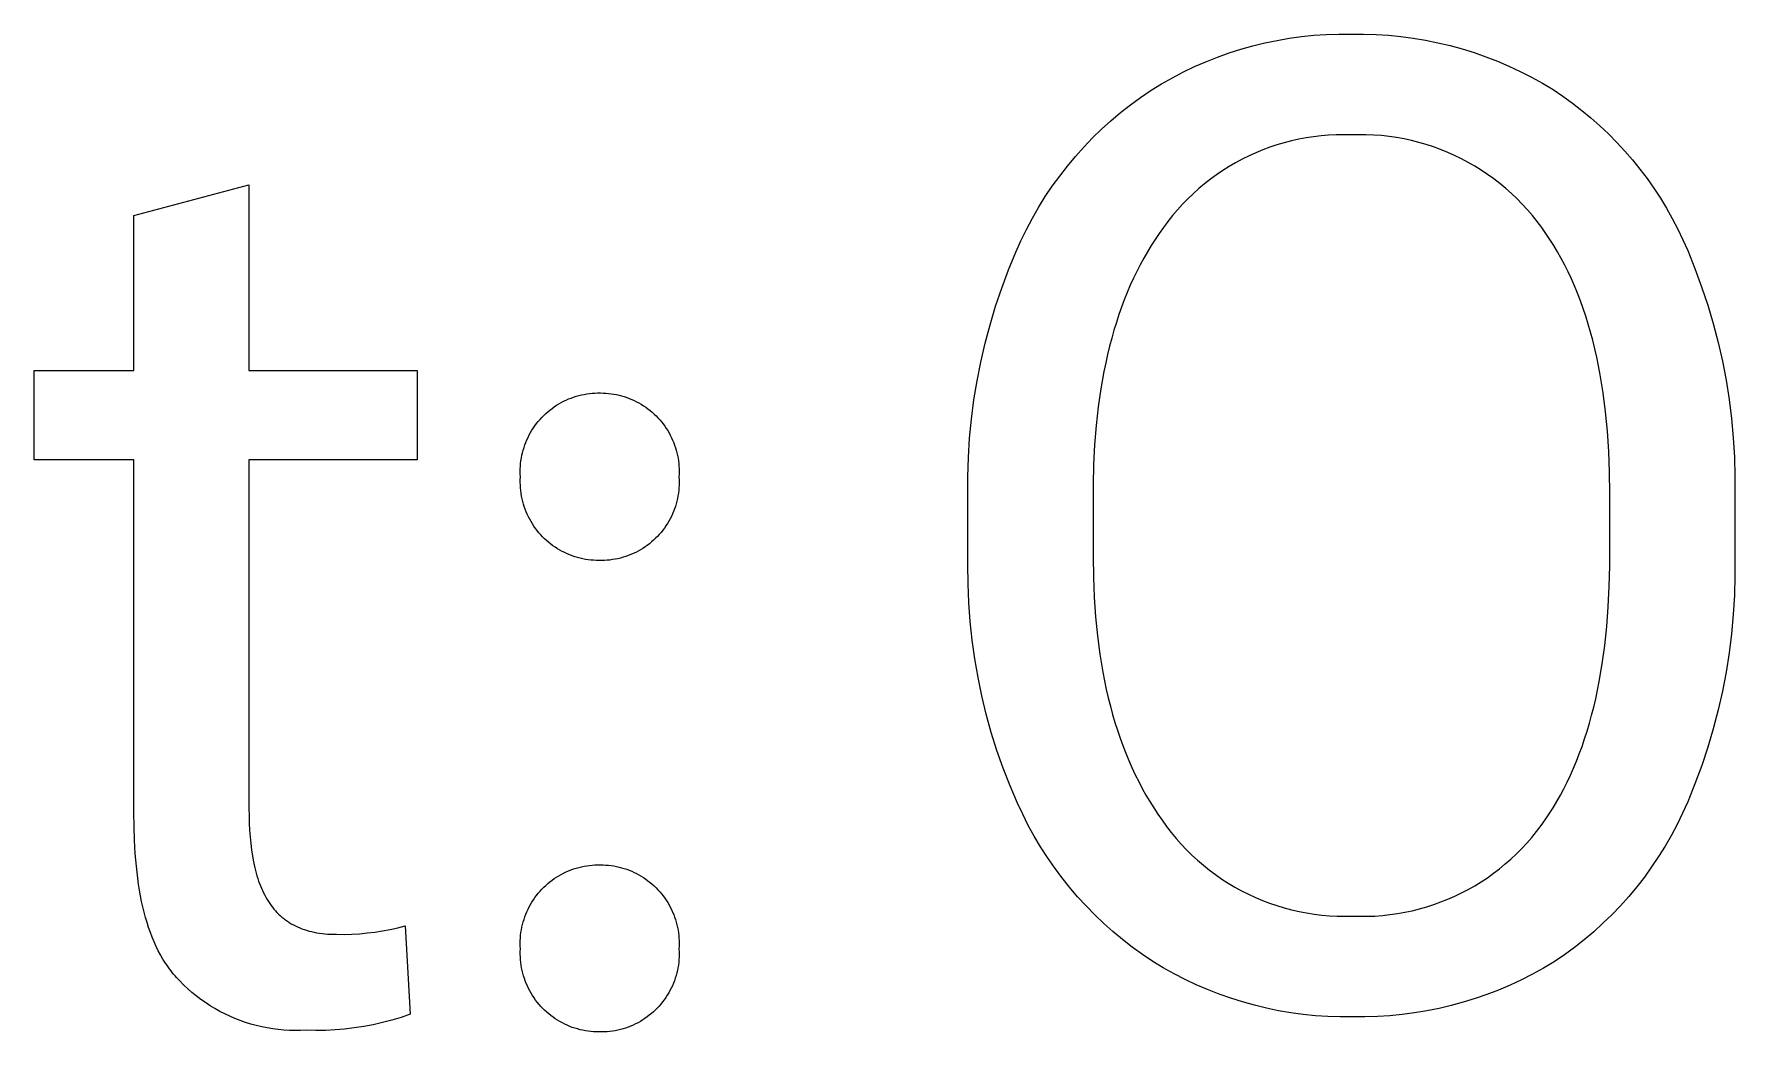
# Model space of a CAD drawing. Header units: millimetres. Extents: x -1519 to 3497, y -297 to 3208.
# Drawn here: x 1796 to 1859.9, y -76.6 to -39 of the extents above; entities that cross this region are included whole.
import ezdxf

# ---------------------------------------------------------------- set-up
doc = ezdxf.new("R2010")
doc.units = ezdxf.units.MM
doc.header["$MEASUREMENT"] = 0
doc.layers.add('Domyślny', color=7, linetype='Continuous', true_color=0x000000)

msp = doc.modelspace()

# ---------------------------------------------------------------- linework, layer by layer
at = {"layer": 'Domyślny'}
for p, q in [((1840.913, -39.757), (1841.358, -39.616)), ((1841.358, -39.616), (1841.807, -39.49)), ((1841.807, -39.49), (1842.26, -39.38)), ((1842.26, -39.38), (1842.716, -39.285)), ((1842.716, -39.285), (1843.176, -39.206)), ((1843.176, -39.206), (1843.638, -39.142)), ((1843.638, -39.142), (1844.101, -39.094)), ((1844.101, -39.094), (1844.567, -39.063)), ((1844.567, -39.063), (1845.033, -39.047)), ((1845.033, -39.047), (1845.499, -39.047)), ((1845.499, -39.047), (1845.969, -39.046)), ((1845.969, -39.046), (1846.439, -39.06)), ((1846.439, -39.06), (1846.908, -39.09)), ((1846.908, -39.09), (1847.376, -39.137)), ((1847.376, -39.137), (1847.841, -39.199)), ((1847.841, -39.199), (1848.305, -39.277)), ((1848.305, -39.277), (1848.766, -39.37)), ((1848.766, -39.37), (1849.223, -39.479)), ((1849.223, -39.479), (1849.676, -39.604)), ((1849.676, -39.604), (1850.125, -39.744)), ((1839.192, -40.472), (1839.613, -40.271)), ((1839.613, -40.271), (1840.04, -40.085)), ((1840.04, -40.085), (1840.474, -39.914)), ((1840.474, -39.914), (1840.913, -39.757)), ((1850.125, -39.744), (1850.569, -39.898)), ((1850.569, -39.898), (1851.007, -40.068)), ((1851.007, -40.068), (1851.439, -40.253)), ((1851.439, -40.253), (1851.865, -40.452)), ((1837.974, -41.158), (1838.372, -40.916)), ((1838.372, -40.916), (1838.778, -40.687)), ((1838.778, -40.687), (1839.192, -40.472)), ((1851.865, -40.452), (1852.284, -40.665)), ((1852.284, -40.665), (1852.695, -40.893)), ((1852.695, -40.893), (1853.098, -41.134)), ((1837.201, -41.705), (1837.583, -41.425)), ((1837.583, -41.425), (1837.974, -41.158)), ((1853.098, -41.134), (1853.467, -41.383)), ((1853.467, -41.383), (1853.828, -41.643)), ((1836.468, -42.304), (1836.83, -41.998)), ((1836.83, -41.998), (1837.201, -41.705)), ((1853.828, -41.643), (1854.179, -41.916)), ((1854.179, -41.916), (1854.522, -42.199)), ((1854.522, -42.199), (1854.855, -42.494)), ((1835.778, -42.952), (1836.118, -42.622)), ((1836.118, -42.622), (1836.468, -42.304)), ((1844.651, -42.85), (1844.37, -42.873)), ((1844.934, -42.836), (1844.651, -42.85)), ((1845.216, -42.831), (1844.934, -42.836)), ((1845.499, -42.836), (1845.216, -42.831)), ((1845.785, -42.829), (1845.499, -42.836)), ((1846.072, -42.831), (1845.785, -42.829)), ((1846.358, -42.844), (1846.072, -42.831)), ((1846.643, -42.866), (1846.358, -42.844)), ((1846.928, -42.897), (1846.643, -42.866)), ((1854.855, -42.494), (1855.178, -42.8)), ((1855.178, -42.8), (1855.49, -43.117)), ((1835.135, -43.646), (1835.45, -43.294)), ((1835.45, -43.294), (1835.778, -42.952)), ((1842.179, -43.403), (1841.917, -43.51)), ((1842.443, -43.304), (1842.179, -43.403)), ((1842.712, -43.215), (1842.443, -43.304)), ((1842.982, -43.134), (1842.712, -43.215)), ((1843.256, -43.063), (1842.982, -43.134)), ((1843.532, -43.002), (1843.256, -43.063)), ((1843.81, -42.949), (1843.532, -43.002)), ((1844.089, -42.907), (1843.81, -42.949)), ((1844.37, -42.873), (1844.089, -42.907)), ((1847.211, -42.939), (1846.928, -42.897)), ((1847.493, -42.99), (1847.211, -42.939)), ((1847.773, -43.05), (1847.493, -42.99)), ((1848.051, -43.12), (1847.773, -43.05)), ((1848.326, -43.2), (1848.051, -43.12)), ((1848.598, -43.289), (1848.326, -43.2)), ((1848.867, -43.387), (1848.598, -43.289)), ((1849.133, -43.494), (1848.867, -43.387)), ((1849.394, -43.611), (1849.133, -43.494)), ((1855.49, -43.117), (1855.792, -43.443)), ((1855.792, -43.443), (1856.083, -43.78)), ((1834.54, -44.383), (1834.831, -44.01)), ((1834.831, -44.01), (1835.135, -43.646)), ((1840.913, -44.028), (1840.673, -44.178)), ((1841.157, -43.885), (1840.913, -44.028)), ((1841.406, -43.752), (1841.157, -43.885)), ((1841.66, -43.627), (1841.406, -43.752)), ((1841.917, -43.51), (1841.66, -43.627)), ((1849.652, -43.736), (1849.394, -43.611)), ((1849.905, -43.869), (1849.652, -43.736)), ((1850.154, -44.012), (1849.905, -43.869)), ((1850.397, -44.163), (1850.154, -44.012)), ((1856.083, -43.78), (1856.363, -44.126)), ((1856.363, -44.126), (1856.631, -44.48)), ((1833.998, -45.159), (1834.262, -44.766)), ((1834.262, -44.766), (1834.54, -44.383)), ((1839.988, -44.676), (1839.771, -44.858)), ((1840.211, -44.502), (1839.988, -44.676)), ((1840.439, -44.336), (1840.211, -44.502)), ((1840.673, -44.178), (1840.439, -44.336)), ((1850.635, -44.322), (1850.397, -44.163)), ((1850.868, -44.489), (1850.635, -44.322)), ((1851.095, -44.664), (1850.868, -44.489)), ((1851.316, -44.846), (1851.095, -44.664)), ((1856.631, -44.48), (1856.887, -44.844)), ((1833.747, -45.561), (1833.998, -45.159)), ((1839.357, -45.242), (1839.16, -45.445)), ((1839.561, -45.047), (1839.357, -45.242)), ((1839.771, -44.858), (1839.561, -45.047)), ((1851.53, -45.036), (1851.316, -44.846)), ((1851.738, -45.233), (1851.53, -45.036)), ((1851.938, -45.437), (1851.738, -45.233)), ((1856.887, -44.844), (1857.132, -45.216)), ((1857.132, -45.216), (1857.363, -45.596)), ((1833.288, -46.388), (1833.511, -45.971)), ((1833.511, -45.971), (1833.747, -45.561)), ((1838.787, -45.87), (1838.611, -46.091)), ((1838.97, -45.654), (1838.787, -45.87)), ((1839.16, -45.445), (1838.97, -45.654)), ((1852.132, -45.648), (1851.938, -45.437)), ((1852.319, -45.866), (1852.132, -45.648)), ((1852.498, -46.089), (1852.319, -45.866)), ((1857.363, -45.596), (1857.582, -45.983)), ((1857.582, -45.983), (1857.788, -46.377)), ((1833.08, -46.814), (1833.288, -46.388)), ((1838.285, -46.539), (1838.132, -46.765)), ((1838.444, -46.319), (1838.285, -46.539)), ((1838.611, -46.091), (1838.444, -46.319)), ((1852.669, -46.319), (1852.498, -46.089)), ((1852.827, -46.539), (1852.669, -46.319)), ((1852.979, -46.766), (1852.827, -46.539)), ((1857.788, -46.377), (1857.981, -46.778)), ((1832.611, -47.915), (1832.887, -47.246)), ((1832.887, -47.246), (1833.08, -46.814)), ((1837.839, -47.232), (1837.7, -47.473)), ((1837.983, -46.995), (1837.839, -47.232)), ((1838.132, -46.765), (1837.983, -46.995)), ((1853.127, -46.998), (1852.979, -46.766)), ((1853.27, -47.237), (1853.127, -46.998)), ((1853.407, -47.481), (1853.27, -47.237)), ((1857.981, -46.778), (1858.161, -47.185)), ((1858.161, -47.185), (1858.434, -47.859)), ((1832.358, -48.593), (1832.611, -47.915)), ((1837.437, -47.972), (1837.313, -48.229)), ((1837.566, -47.72), (1837.437, -47.972)), ((1837.7, -47.473), (1837.566, -47.72)), ((1853.54, -47.731), (1853.407, -47.481)), ((1853.668, -47.987), (1853.54, -47.731)), ((1858.434, -47.859), (1858.686, -48.543)), ((1832.126, -49.279), (1832.358, -48.593)), ((1837.194, -48.492), (1837.079, -48.759)), ((1837.313, -48.229), (1837.194, -48.492)), ((1853.79, -48.249), (1853.668, -47.987)), ((1853.908, -48.517), (1853.79, -48.249)), ((1854.02, -48.791), (1853.908, -48.517)), ((1858.686, -48.543), (1858.915, -49.234)), ((1836.97, -49.033), (1836.865, -49.311)), ((1837.079, -48.759), (1836.97, -49.033)), ((1854.128, -49.071), (1854.02, -48.791)), ((1854.231, -49.357), (1854.128, -49.071)), ((1858.915, -49.234), (1859.121, -49.932)), ((1831.918, -49.972), (1832.126, -49.279)), ((1836.67, -49.884), (1836.58, -50.178)), ((1836.765, -49.595), (1836.67, -49.884)), ((1836.865, -49.311), (1836.765, -49.595)), ((1854.328, -49.648), (1854.231, -49.357)), ((1854.421, -49.946), (1854.328, -49.648)), ((1831.732, -50.672), (1831.918, -49.972)), ((1836.495, -50.477), (1836.414, -50.782)), ((1836.58, -50.178), (1836.495, -50.477)), ((1854.508, -50.249), (1854.421, -49.946)), ((1854.591, -50.559), (1854.508, -50.249)), ((1859.121, -49.932), (1859.305, -50.636)), ((1831.569, -51.377), (1831.732, -50.672)), ((1836.339, -51.092), (1836.269, -51.408)), ((1836.414, -50.782), (1836.339, -51.092)), ((1854.669, -50.874), (1854.591, -50.559)), ((1854.741, -51.195), (1854.669, -50.874)), ((1859.305, -50.636), (1859.466, -51.347)), ((1831.43, -52.087), (1831.569, -51.377)), ((1836.203, -51.728), (1836.086, -52.386)), ((1836.269, -51.408), (1836.203, -51.728)), ((1854.809, -51.522), (1854.741, -51.195)), ((1854.871, -51.856), (1854.809, -51.522)), ((1859.466, -51.347), (1859.603, -52.062)), ((1831.314, -52.802), (1831.43, -52.087)), ((1836.086, -52.386), (1835.989, -53.064)), ((1854.981, -52.539), (1854.871, -51.856)), ((1859.603, -52.062), (1859.717, -52.781)), ((1831.221, -53.52), (1831.314, -52.802)), ((1835.989, -53.064), (1835.911, -53.763)), ((1855.071, -53.247), (1854.981, -52.539)), ((1859.717, -52.781), (1859.808, -53.503)), ((1831.153, -54.241), (1831.221, -53.52)), ((1855.142, -53.978), (1855.071, -53.247)), ((1859.808, -53.503), (1859.875, -54.228)), ((1831.107, -54.963), (1831.153, -54.241)), ((1835.911, -53.763), (1835.853, -54.484)), ((1855.192, -54.733), (1855.142, -53.978)), ((1859.875, -54.228), (1859.919, -54.955)), ((1831.086, -55.687), (1831.107, -54.963)), ((1835.853, -54.484), (1835.815, -55.226)), ((1855.222, -55.512), (1855.192, -54.733)), ((1859.919, -54.955), (1859.939, -55.682)), ((1835.815, -55.226), (1835.796, -55.989)), ((1855.232, -56.314), (1855.222, -55.512)), ((1831.089, -56.41), (1831.086, -55.687)), ((1835.796, -55.989), (1835.796, -58.679)), ((1859.939, -55.682), (1859.935, -56.41)), ((1831.089, -59.001), (1831.089, -56.41)), ((1855.232, -59.031), (1855.232, -56.314)), ((1859.935, -56.41), (1859.935, -58.683)), ((1835.796, -58.679), (1835.806, -59.457)), ((1859.935, -58.683), (1859.94, -59.411)), ((1831.093, -59.71), (1831.089, -59.001)), ((1835.806, -59.457), (1835.836, -60.214)), ((1855.213, -59.814), (1855.232, -59.031)), ((1859.94, -59.411), (1859.92, -60.138)), ((1831.121, -60.418), (1831.093, -59.71)), ((1855.175, -60.575), (1855.213, -59.814)), ((1859.92, -60.138), (1859.877, -60.865)), ((1831.173, -61.125), (1831.121, -60.418)), ((1835.836, -60.214), (1835.887, -60.95)), ((1855.118, -61.312), (1855.175, -60.575)), ((1831.247, -61.83), (1831.173, -61.125)), ((1835.887, -60.95), (1835.958, -61.665)), ((1855.042, -62.027), (1855.118, -61.312)), ((1859.877, -60.865), (1859.81, -61.59)), ((1831.346, -62.532), (1831.247, -61.83)), ((1835.958, -61.665), (1836.05, -62.359)), ((1854.947, -62.718), (1855.042, -62.027)), ((1859.81, -61.59), (1859.719, -62.312)), ((1831.467, -63.231), (1831.346, -62.532)), ((1836.05, -62.359), (1836.161, -63.031)), ((1859.719, -62.312), (1859.605, -63.031)), ((1831.611, -63.925), (1831.467, -63.231)), ((1836.161, -63.031), (1836.225, -63.36)), ((1854.833, -63.386), (1854.947, -62.718)), ((1859.605, -63.031), (1859.468, -63.746)), ((1831.778, -64.614), (1831.611, -63.925)), ((1836.225, -63.36), (1836.293, -63.683)), ((1836.293, -63.683), (1836.367, -64.001)), ((1854.7, -64.031), (1854.769, -63.711)), ((1854.769, -63.711), (1854.833, -63.386)), ((1859.468, -63.746), (1859.307, -64.456)), ((1831.968, -65.297), (1831.778, -64.614)), ((1836.367, -64.001), (1836.445, -64.313)), ((1836.445, -64.313), (1836.529, -64.62)), ((1854.548, -64.653), (1854.626, -64.345)), ((1854.626, -64.345), (1854.7, -64.031)), ((1859.307, -64.456), (1859.123, -65.16)), ((1836.529, -64.62), (1836.618, -64.923)), ((1836.618, -64.923), (1836.712, -65.219)), ((1836.712, -65.219), (1836.811, -65.511)), ((1854.284, -65.543), (1854.377, -65.252)), ((1854.377, -65.252), (1854.465, -64.956)), ((1854.465, -64.956), (1854.548, -64.653)), ((1859.123, -65.16), (1858.916, -65.858)), ((1832.18, -65.973), (1831.968, -65.297)), ((1836.811, -65.511), (1836.915, -65.797)), ((1836.915, -65.797), (1837.024, -66.078)), ((1854.084, -66.107), (1854.187, -65.828)), ((1854.187, -65.828), (1854.284, -65.543)), ((1858.916, -65.858), (1858.687, -66.549)), ((1832.415, -66.642), (1832.18, -65.973)), ((1837.024, -66.078), (1837.138, -66.353)), ((1837.138, -66.353), (1837.257, -66.624)), ((1853.865, -66.649), (1853.977, -66.381)), ((1853.977, -66.381), (1854.084, -66.107)), ((1832.672, -67.303), (1832.415, -66.642)), ((1837.257, -66.624), (1837.381, -66.889)), ((1837.381, -66.889), (1837.511, -67.149)), ((1837.511, -67.149), (1837.645, -67.403)), ((1853.501, -67.417), (1853.628, -67.167)), ((1853.628, -67.167), (1853.749, -66.91)), ((1853.749, -66.91), (1853.865, -66.649)), ((1858.687, -66.549), (1858.435, -67.232)), ((1832.95, -67.955), (1832.672, -67.303)), ((1837.645, -67.403), (1837.785, -67.652)), ((1837.785, -67.652), (1837.929, -67.896)), ((1853.235, -67.901), (1853.371, -67.662)), ((1853.371, -67.662), (1853.501, -67.417)), ((1858.435, -67.232), (1858.161, -67.907)), ((1833.147, -68.378), (1832.95, -67.955)), ((1833.359, -68.794), (1833.147, -68.378)), ((1837.929, -67.896), (1838.079, -68.135)), ((1838.079, -68.135), (1838.234, -68.369)), ((1838.234, -68.369), (1838.394, -68.597)), ((1852.8, -68.583), (1852.949, -68.361)), ((1852.949, -68.361), (1853.095, -68.134)), ((1853.095, -68.134), (1853.235, -67.901)), ((1857.971, -68.334), (1857.766, -68.755)), ((1858.161, -67.907), (1857.971, -68.334)), ((1833.584, -69.203), (1833.359, -68.794)), ((1838.394, -68.597), (1838.561, -68.831)), ((1838.561, -68.831), (1838.737, -69.06)), ((1838.737, -69.06), (1838.92, -69.283)), ((1852.297, -69.244), (1852.475, -69.024)), ((1852.475, -69.024), (1852.645, -68.798)), ((1852.645, -68.798), (1852.8, -68.583)), ((1857.766, -68.755), (1857.547, -69.168)), ((1833.823, -69.604), (1833.584, -69.203)), ((1834.076, -69.997), (1833.823, -69.604)), ((1838.92, -69.283), (1839.111, -69.499)), ((1839.111, -69.499), (1839.309, -69.708)), ((1839.309, -69.708), (1839.514, -69.911)), ((1851.72, -69.865), (1851.919, -69.665)), ((1851.919, -69.665), (1852.112, -69.458)), ((1852.112, -69.458), (1852.297, -69.244)), ((1857.314, -69.573), (1857.066, -69.97)), ((1857.547, -69.168), (1857.314, -69.573)), ((1834.341, -70.381), (1834.076, -69.997)), ((1839.514, -69.911), (1839.726, -70.106)), ((1839.726, -70.106), (1839.945, -70.293)), ((1839.945, -70.293), (1840.17, -70.473)), ((1851.083, -70.424), (1851.301, -70.245)), ((1851.301, -70.245), (1851.514, -70.059)), ((1851.514, -70.059), (1851.72, -69.865)), ((1856.805, -70.358), (1856.531, -70.737)), ((1857.066, -69.97), (1856.805, -70.358)), ((1834.62, -70.756), (1834.341, -70.381)), ((1834.911, -71.121), (1834.62, -70.756)), ((1840.17, -70.473), (1840.402, -70.646)), ((1840.402, -70.646), (1840.639, -70.81)), ((1840.639, -70.81), (1840.881, -70.965)), ((1840.881, -70.965), (1841.129, -71.113)), ((1850.151, -71.063), (1850.392, -70.916)), ((1850.392, -70.916), (1850.628, -70.76)), ((1850.628, -70.76), (1850.858, -70.596)), ((1850.858, -70.596), (1851.083, -70.424)), ((1856.531, -70.737), (1856.244, -71.106)), ((1835.215, -71.476), (1834.911, -71.121)), ((1835.53, -71.821), (1835.215, -71.476)), ((1841.129, -71.113), (1841.382, -71.251)), ((1841.382, -71.251), (1841.639, -71.381)), ((1841.639, -71.381), (1841.901, -71.502)), ((1841.901, -71.502), (1842.167, -71.613)), ((1842.167, -71.613), (1842.437, -71.716)), ((1848.878, -71.674), (1849.14, -71.57)), ((1849.14, -71.57), (1849.399, -71.456)), ((1849.399, -71.456), (1849.654, -71.334)), ((1849.654, -71.334), (1849.905, -71.203)), ((1849.905, -71.203), (1850.151, -71.063)), ((1855.944, -71.465), (1855.631, -71.813)), ((1856.244, -71.106), (1855.944, -71.465)), ((1835.857, -72.154), (1835.53, -71.821)), ((1836.194, -72.477), (1835.857, -72.154)), ((1842.437, -71.716), (1842.709, -71.809)), ((1842.709, -71.809), (1842.985, -71.892)), ((1842.985, -71.892), (1843.264, -71.966)), ((1843.264, -71.966), (1843.545, -72.031)), ((1843.545, -72.031), (1843.828, -72.085)), ((1843.828, -72.085), (1844.113, -72.13)), ((1844.113, -72.13), (1844.399, -72.165)), ((1844.399, -72.165), (1844.686, -72.19)), ((1844.686, -72.19), (1844.974, -72.205)), ((1844.974, -72.205), (1845.262, -72.21)), ((1845.262, -72.21), (1845.551, -72.205)), ((1845.551, -72.205), (1845.833, -72.213)), ((1845.833, -72.213), (1846.116, -72.212)), ((1846.116, -72.212), (1846.399, -72.201)), ((1846.399, -72.201), (1846.681, -72.18)), ((1846.681, -72.18), (1846.962, -72.15)), ((1846.962, -72.15), (1847.242, -72.11)), ((1847.242, -72.11), (1847.52, -72.061)), ((1847.52, -72.061), (1847.796, -72.002)), ((1847.796, -72.002), (1848.071, -71.934)), ((1848.071, -71.934), (1848.343, -71.857)), ((1848.343, -71.857), (1848.612, -71.77)), ((1848.612, -71.77), (1848.878, -71.674)), ((1855.307, -72.151), (1854.972, -72.476)), ((1855.631, -71.813), (1855.307, -72.151)), ((1836.543, -72.787), (1836.194, -72.477)), ((1836.902, -73.086), (1836.543, -72.787)), ((1854.625, -72.79), (1854.267, -73.092)), ((1854.972, -72.476), (1854.625, -72.79)), ((1837.271, -73.373), (1836.902, -73.086)), ((1837.649, -73.646), (1837.271, -73.373)), ((1853.9, -73.381), (1853.522, -73.657)), ((1854.267, -73.092), (1853.9, -73.381)), ((1838.037, -73.907), (1837.649, -73.646)), ((1838.435, -74.147), (1838.037, -73.907)), ((1838.841, -74.374), (1838.435, -74.147)), ((1852.733, -74.161), (1852.322, -74.388)), ((1853.135, -73.92), (1852.733, -74.161)), ((1853.522, -73.657), (1853.135, -73.92)), ((1839.255, -74.587), (1838.841, -74.374)), ((1839.675, -74.785), (1839.255, -74.587)), ((1840.103, -74.969), (1839.675, -74.785)), ((1851.479, -74.799), (1851.048, -74.983)), ((1851.904, -74.601), (1851.479, -74.799)), ((1852.322, -74.388), (1851.904, -74.601)), ((1840.536, -75.139), (1840.103, -74.969)), ((1840.975, -75.294), (1840.536, -75.139)), ((1841.418, -75.433), (1840.975, -75.294)), ((1841.866, -75.558), (1841.418, -75.433)), ((1849.72, -75.445), (1849.267, -75.569)), ((1850.168, -75.306), (1849.72, -75.445)), ((1850.61, -75.152), (1850.168, -75.306)), ((1851.048, -74.983), (1850.61, -75.152)), ((1842.319, -75.667), (1841.866, -75.558)), ((1842.774, -75.761), (1842.319, -75.667)), ((1843.233, -75.839), (1842.774, -75.761)), ((1843.694, -75.901), (1843.233, -75.839)), ((1844.157, -75.948), (1843.694, -75.901)), ((1844.621, -75.979), (1844.157, -75.948)), ((1845.086, -75.995), (1844.621, -75.979)), ((1845.551, -75.994), (1845.086, -75.995)), ((1846.02, -75.997), (1845.551, -75.994)), ((1846.489, -75.983), (1846.02, -75.997)), ((1846.957, -75.954), (1846.489, -75.983)), ((1847.423, -75.908), (1846.957, -75.954)), ((1847.888, -75.847), (1847.423, -75.908)), ((1848.351, -75.77), (1847.888, -75.847)), ((1848.811, -75.677), (1848.351, -75.77)), ((1849.267, -75.569), (1848.811, -75.677))]:
    msp.add_line(p, q, dxfattribs=at)
at = {"layer": 'Domyślny', "color": 18, "lineweight": 15, "true_color": 0x000000}
for p, q in [((1799.718, -45.862), (1804.045, -44.71)), ((1804.045, -44.71), (1804.045, -51.692)), ((1799.718, -51.692), (1799.718, -45.862)), ((1795.96, -55.049), (1795.96, -51.692)), ((1795.96, -51.692), (1799.718, -51.692)), ((1804.045, -51.692), (1810.375, -51.692)), ((1810.375, -51.692), (1810.375, -55.049)), ((1815.446, -53.117), (1815.529, -53.058)), ((1815.529, -53.058), (1815.614, -53.001)), ((1815.614, -53.001), (1815.701, -52.948)), ((1815.701, -52.948), (1815.79, -52.898)), ((1815.79, -52.898), (1815.881, -52.85)), ((1815.881, -52.85), (1815.973, -52.806)), ((1815.973, -52.806), (1816.066, -52.765)), ((1816.066, -52.765), (1816.161, -52.728)), ((1816.161, -52.728), (1816.258, -52.693)), ((1816.258, -52.693), (1816.355, -52.662)), ((1816.355, -52.662), (1816.453, -52.635)), ((1816.453, -52.635), (1816.552, -52.61)), ((1816.552, -52.61), (1816.653, -52.59)), ((1816.653, -52.59), (1816.753, -52.572)), ((1816.753, -52.572), (1816.854, -52.559)), ((1816.854, -52.559), (1816.956, -52.548)), ((1816.956, -52.548), (1817.058, -52.542)), ((1817.058, -52.542), (1817.16, -52.538)), ((1817.16, -52.538), (1817.262, -52.539)), ((1817.262, -52.539), (1817.363, -52.54)), ((1817.363, -52.54), (1817.464, -52.545)), ((1817.464, -52.545), (1817.565, -52.553)), ((1817.565, -52.553), (1817.666, -52.565)), ((1817.666, -52.565), (1817.766, -52.58)), ((1817.766, -52.58), (1817.865, -52.599)), ((1817.865, -52.599), (1817.964, -52.621)), ((1817.964, -52.621), (1818.062, -52.646)), ((1818.062, -52.646), (1818.159, -52.675)), ((1818.159, -52.675), (1818.254, -52.706)), ((1818.254, -52.706), (1818.349, -52.742)), ((1818.349, -52.742), (1818.443, -52.78)), ((1818.443, -52.78), (1818.535, -52.822)), ((1818.535, -52.822), (1818.626, -52.867)), ((1818.626, -52.867), (1818.715, -52.914)), ((1818.715, -52.914), (1818.802, -52.965)), ((1818.802, -52.965), (1818.888, -53.019)), ((1818.888, -53.019), (1818.971, -53.076)), ((1818.971, -53.076), (1819.053, -53.135)), ((1814.803, -53.769), (1814.864, -53.687)), ((1814.864, -53.687), (1814.928, -53.607)), ((1814.928, -53.607), (1814.994, -53.53)), ((1814.994, -53.53), (1815.063, -53.455)), ((1815.063, -53.455), (1815.135, -53.382)), ((1815.135, -53.382), (1815.209, -53.312)), ((1815.209, -53.312), (1815.286, -53.244)), ((1815.286, -53.244), (1815.365, -53.179)), ((1815.365, -53.179), (1815.446, -53.117)), ((1819.053, -53.135), (1819.133, -53.198)), ((1819.133, -53.198), (1819.21, -53.263)), ((1819.21, -53.263), (1819.285, -53.33)), ((1819.285, -53.33), (1819.358, -53.4)), ((1819.358, -53.4), (1819.428, -53.473)), ((1819.428, -53.473), (1819.496, -53.548)), ((1819.496, -53.548), (1819.562, -53.625)), ((1819.562, -53.625), (1819.624, -53.705)), ((1819.624, -53.705), (1819.684, -53.786)), ((1814.46, -54.395), (1814.499, -54.301)), ((1814.499, -54.301), (1814.542, -54.208)), ((1814.542, -54.208), (1814.588, -54.117)), ((1814.588, -54.117), (1814.637, -54.027)), ((1814.637, -54.027), (1814.689, -53.939)), ((1814.689, -53.939), (1814.745, -53.853)), ((1814.745, -53.853), (1814.803, -53.769)), ((1819.684, -53.786), (1819.741, -53.87)), ((1819.741, -53.87), (1819.795, -53.955)), ((1819.795, -53.955), (1819.846, -54.042)), ((1819.846, -54.042), (1819.894, -54.131)), ((1819.894, -54.131), (1819.939, -54.222)), ((1819.939, -54.222), (1819.981, -54.314)), ((1819.981, -54.314), (1820.02, -54.407)), ((1814.277, -55.084), (1814.293, -54.983)), ((1814.293, -54.983), (1814.312, -54.883)), ((1814.312, -54.883), (1814.335, -54.783)), ((1814.335, -54.783), (1814.361, -54.685)), ((1814.361, -54.685), (1814.39, -54.587)), ((1814.39, -54.587), (1814.423, -54.49)), ((1814.423, -54.49), (1814.46, -54.395)), ((1820.02, -54.407), (1820.055, -54.502)), ((1820.055, -54.502), (1820.088, -54.598)), ((1820.088, -54.598), (1820.116, -54.695)), ((1820.116, -54.695), (1820.142, -54.793)), ((1820.142, -54.793), (1820.164, -54.891)), ((1820.164, -54.891), (1820.183, -54.991)), ((1820.183, -54.991), (1820.199, -55.091)), ((1799.718, -55.049), (1795.96, -55.049)), ((1799.718, -68.312), (1799.718, -55.049)), ((1810.375, -55.049), (1804.045, -55.049)), ((1804.045, -55.049), (1804.045, -68.162)), ((1814.249, -55.492), (1814.25, -55.389)), ((1814.25, -55.594), (1814.249, -55.492)), ((1814.25, -55.389), (1814.256, -55.287)), ((1814.256, -55.696), (1814.25, -55.594)), ((1814.256, -55.287), (1814.264, -55.186)), ((1814.264, -55.186), (1814.277, -55.084)), ((1820.199, -55.091), (1820.211, -55.191)), ((1820.211, -55.191), (1820.219, -55.292)), ((1820.219, -55.292), (1820.224, -55.393)), ((1820.224, -55.595), (1820.219, -55.696)), ((1820.224, -55.393), (1820.226, -55.494)), ((1820.226, -55.494), (1820.224, -55.595)), ((1814.25, -55.901), (1814.251, -55.799)), ((1814.252, -56.004), (1814.25, -55.901)), ((1814.251, -55.799), (1814.256, -55.696)), ((1814.259, -56.107), (1814.252, -56.004)), ((1814.268, -56.209), (1814.259, -56.107)), ((1814.281, -56.311), (1814.268, -56.209)), ((1820.21, -56.205), (1820.198, -56.306)), ((1820.219, -56.103), (1820.21, -56.205)), ((1820.219, -55.696), (1820.224, -55.798)), ((1820.224, -56.002), (1820.219, -56.103)), ((1820.224, -55.798), (1820.226, -55.9)), ((1820.226, -55.9), (1820.224, -56.002)), ((1814.298, -56.413), (1814.281, -56.311)), ((1814.319, -56.514), (1814.298, -56.413)), ((1814.342, -56.614), (1814.319, -56.514)), ((1814.37, -56.713), (1814.342, -56.614)), ((1814.4, -56.811), (1814.37, -56.713)), ((1814.434, -56.908), (1814.4, -56.811)), ((1814.472, -57.004), (1814.434, -56.908)), ((1820.05, -56.899), (1820.014, -56.994)), ((1820.084, -56.802), (1820.05, -56.899)), ((1820.113, -56.705), (1820.084, -56.802)), ((1820.139, -56.606), (1820.113, -56.705)), ((1820.162, -56.507), (1820.139, -56.606)), ((1820.182, -56.407), (1820.162, -56.507)), ((1820.198, -56.306), (1820.182, -56.407)), ((1814.513, -57.098), (1814.472, -57.004)), ((1814.557, -57.191), (1814.513, -57.098)), ((1814.604, -57.282), (1814.557, -57.191)), ((1814.654, -57.372), (1814.604, -57.282)), ((1814.708, -57.46), (1814.654, -57.372)), ((1814.764, -57.546), (1814.708, -57.46)), ((1814.823, -57.63), (1814.764, -57.546)), ((1819.729, -57.534), (1819.671, -57.618)), ((1819.784, -57.448), (1819.729, -57.534)), ((1819.836, -57.361), (1819.784, -57.448)), ((1819.886, -57.271), (1819.836, -57.361)), ((1819.932, -57.18), (1819.886, -57.271)), ((1819.974, -57.088), (1819.932, -57.18)), ((1820.014, -56.994), (1819.974, -57.088)), ((1814.886, -57.712), (1814.823, -57.63)), ((1814.951, -57.791), (1814.886, -57.712)), ((1815.019, -57.869), (1814.951, -57.791)), ((1815.089, -57.943), (1815.019, -57.869)), ((1815.162, -58.016), (1815.089, -57.943)), ((1815.238, -58.086), (1815.162, -58.016)), ((1815.316, -58.153), (1815.238, -58.086)), ((1815.396, -58.217), (1815.316, -58.153)), ((1815.478, -58.279), (1815.396, -58.217)), ((1819.108, -58.205), (1819.027, -58.267)), ((1819.187, -58.14), (1819.108, -58.205)), ((1819.264, -58.073), (1819.187, -58.14)), ((1819.338, -58.003), (1819.264, -58.073)), ((1819.41, -57.931), (1819.338, -58.003)), ((1819.479, -57.856), (1819.41, -57.931)), ((1819.546, -57.779), (1819.479, -57.856)), ((1819.61, -57.699), (1819.546, -57.779)), ((1819.671, -57.618), (1819.61, -57.699)), ((1815.563, -58.337), (1815.478, -58.279)), ((1815.649, -58.393), (1815.563, -58.337)), ((1815.738, -58.446), (1815.649, -58.393)), ((1815.828, -58.495), (1815.738, -58.446)), ((1815.92, -58.542), (1815.828, -58.495)), ((1816.013, -58.585), (1815.92, -58.542)), ((1816.108, -58.625), (1816.013, -58.585)), ((1816.204, -58.661), (1816.108, -58.625)), ((1816.301, -58.694), (1816.204, -58.661)), ((1816.4, -58.724), (1816.301, -58.694)), ((1816.499, -58.75), (1816.4, -58.724)), ((1816.599, -58.773), (1816.499, -58.75)), ((1816.7, -58.793), (1816.599, -58.773)), ((1816.802, -58.808), (1816.7, -58.793)), ((1816.904, -58.821), (1816.802, -58.808)), ((1817.007, -58.829), (1816.904, -58.821)), ((1817.109, -58.835), (1817.007, -58.829)), ((1817.212, -58.836), (1817.109, -58.835)), ((1817.314, -58.837), (1817.212, -58.836)), ((1817.416, -58.834), (1817.314, -58.837)), ((1817.518, -58.828), (1817.416, -58.834)), ((1817.619, -58.818), (1817.518, -58.828)), ((1817.72, -58.805), (1817.619, -58.818)), ((1817.821, -58.788), (1817.72, -58.805)), ((1817.921, -58.768), (1817.821, -58.788)), ((1818.02, -58.744), (1817.921, -58.768)), ((1818.118, -58.717), (1818.02, -58.744)), ((1818.216, -58.687), (1818.118, -58.717)), ((1818.312, -58.653), (1818.216, -58.687)), ((1818.407, -58.616), (1818.312, -58.653)), ((1818.5, -58.575), (1818.407, -58.616)), ((1818.592, -58.532), (1818.5, -58.575)), ((1818.683, -58.485), (1818.592, -58.532)), ((1818.772, -58.435), (1818.683, -58.485)), ((1818.859, -58.382), (1818.772, -58.435)), ((1818.944, -58.326), (1818.859, -58.382)), ((1819.027, -58.267), (1818.944, -58.326)), ((1799.724, -68.84), (1799.718, -68.312)), ((1804.045, -68.162), (1804.047, -68.44)), ((1804.047, -68.44), (1804.055, -68.71)), ((1799.74, -69.351), (1799.724, -68.84)), ((1804.055, -68.71), (1804.068, -68.973)), ((1804.068, -68.973), (1804.086, -69.228)), ((1799.768, -69.845), (1799.74, -69.351)), ((1804.086, -69.228), (1804.11, -69.475)), ((1804.11, -69.475), (1804.139, -69.715)), ((1804.139, -69.715), (1804.174, -69.946)), ((1799.809, -70.323), (1799.768, -69.845)), ((1799.862, -70.784), (1799.809, -70.323)), ((1804.174, -69.946), (1804.216, -70.169)), ((1804.216, -70.169), (1804.239, -70.277)), ((1804.239, -70.277), (1804.263, -70.384)), ((1816.355, -70.402), (1816.453, -70.374)), ((1816.453, -70.374), (1816.552, -70.35)), ((1816.552, -70.35), (1816.653, -70.329)), ((1816.653, -70.329), (1816.753, -70.312)), ((1816.753, -70.312), (1816.854, -70.298)), ((1816.854, -70.298), (1816.956, -70.288)), ((1816.956, -70.288), (1817.058, -70.281)), ((1817.058, -70.281), (1817.16, -70.278)), ((1817.16, -70.278), (1817.262, -70.278)), ((1817.262, -70.278), (1817.363, -70.28)), ((1817.363, -70.28), (1817.464, -70.284)), ((1817.464, -70.284), (1817.565, -70.293)), ((1817.565, -70.293), (1817.666, -70.304)), ((1817.666, -70.304), (1817.766, -70.32)), ((1817.766, -70.32), (1817.865, -70.338)), ((1817.865, -70.338), (1817.964, -70.36)), ((1817.964, -70.36), (1818.062, -70.385)), ((1799.893, -71.008), (1799.862, -70.784)), ((1799.928, -71.227), (1799.893, -71.008)), ((1804.263, -70.384), (1804.289, -70.488)), ((1804.289, -70.488), (1804.317, -70.591)), ((1804.317, -70.591), (1804.346, -70.691)), ((1804.346, -70.691), (1804.376, -70.789)), ((1804.376, -70.789), (1804.409, -70.885)), ((1804.409, -70.885), (1804.443, -70.979)), ((1804.443, -70.979), (1804.478, -71.071)), ((1815.209, -71.051), (1815.286, -70.984)), ((1815.286, -70.984), (1815.365, -70.919)), ((1815.365, -70.919), (1815.446, -70.857)), ((1815.446, -70.857), (1815.529, -70.797)), ((1815.529, -70.797), (1815.614, -70.741)), ((1815.614, -70.741), (1815.701, -70.687)), ((1815.701, -70.687), (1815.79, -70.637)), ((1815.79, -70.637), (1815.881, -70.59)), ((1815.881, -70.59), (1815.973, -70.546)), ((1815.973, -70.546), (1816.066, -70.505)), ((1816.066, -70.505), (1816.161, -70.467)), ((1816.161, -70.467), (1816.258, -70.433)), ((1816.258, -70.433), (1816.355, -70.402)), ((1818.062, -70.385), (1818.159, -70.414)), ((1818.159, -70.414), (1818.254, -70.446)), ((1818.254, -70.446), (1818.349, -70.481)), ((1818.349, -70.481), (1818.443, -70.52)), ((1818.443, -70.52), (1818.535, -70.561)), ((1818.535, -70.561), (1818.626, -70.606)), ((1818.626, -70.606), (1818.715, -70.654)), ((1818.715, -70.654), (1818.802, -70.705)), ((1818.802, -70.705), (1818.888, -70.759)), ((1818.888, -70.759), (1818.971, -70.815)), ((1818.971, -70.815), (1819.053, -70.875)), ((1819.053, -70.875), (1819.133, -70.937)), ((1819.133, -70.937), (1819.21, -71.002)), ((1819.21, -71.002), (1819.285, -71.07)), ((1799.966, -71.442), (1799.928, -71.227)), ((1800.008, -71.653), (1799.966, -71.442)), ((1800.053, -71.859), (1800.008, -71.653)), ((1804.478, -71.071), (1804.516, -71.16)), ((1804.516, -71.16), (1804.555, -71.248)), ((1804.555, -71.248), (1804.595, -71.333)), ((1804.595, -71.333), (1804.638, -71.416)), ((1804.638, -71.416), (1804.682, -71.497)), ((1804.682, -71.497), (1804.728, -71.576)), ((1804.728, -71.576), (1804.775, -71.653)), ((1804.775, -71.653), (1804.825, -71.727)), ((1814.689, -71.679), (1814.745, -71.593)), ((1814.745, -71.593), (1814.803, -71.509)), ((1814.803, -71.509), (1814.864, -71.427)), ((1814.864, -71.427), (1814.928, -71.347)), ((1814.928, -71.347), (1814.994, -71.269)), ((1814.994, -71.269), (1815.063, -71.194)), ((1815.063, -71.194), (1815.135, -71.122)), ((1815.135, -71.122), (1815.209, -71.051)), ((1819.285, -71.07), (1819.358, -71.14)), ((1819.358, -71.14), (1819.428, -71.213)), ((1819.428, -71.213), (1819.496, -71.288)), ((1819.496, -71.288), (1819.562, -71.365)), ((1819.562, -71.365), (1819.624, -71.444)), ((1819.624, -71.444), (1819.684, -71.526)), ((1819.684, -71.526), (1819.741, -71.609)), ((1819.741, -71.609), (1819.795, -71.695)), ((1800.102, -72.06), (1800.053, -71.859)), ((1800.155, -72.257), (1800.102, -72.06)), ((1800.212, -72.45), (1800.155, -72.257)), ((1804.825, -71.727), (1804.876, -71.8)), ((1804.876, -71.8), (1804.929, -71.87)), ((1804.929, -71.87), (1804.984, -71.938)), ((1804.984, -71.938), (1805.041, -72.003)), ((1805.041, -72.003), (1805.099, -72.066)), ((1805.099, -72.066), (1805.16, -72.127)), ((1805.16, -72.127), (1805.222, -72.186)), ((1805.222, -72.186), (1805.254, -72.215)), ((1805.254, -72.215), (1805.287, -72.243)), ((1805.287, -72.243), (1805.319, -72.27)), ((1805.319, -72.27), (1805.353, -72.297)), ((1805.353, -72.297), (1805.387, -72.323)), ((1814.39, -72.326), (1814.423, -72.23)), ((1814.423, -72.23), (1814.46, -72.134)), ((1814.46, -72.134), (1814.499, -72.04)), ((1814.499, -72.04), (1814.542, -71.947)), ((1814.542, -71.947), (1814.588, -71.856)), ((1814.588, -71.856), (1814.637, -71.766)), ((1814.637, -71.766), (1814.689, -71.679)), ((1819.795, -71.695), (1819.846, -71.782)), ((1819.846, -71.782), (1819.894, -71.871)), ((1819.894, -71.871), (1819.939, -71.961)), ((1819.939, -71.961), (1819.981, -72.053)), ((1819.981, -72.053), (1820.02, -72.147)), ((1820.02, -72.147), (1820.055, -72.242)), ((1820.055, -72.242), (1820.088, -72.337)), ((1800.272, -72.637), (1800.212, -72.45)), ((1800.336, -72.82), (1800.272, -72.637)), ((1800.405, -72.999), (1800.336, -72.82)), ((1805.387, -72.323), (1805.421, -72.349)), ((1805.421, -72.349), (1805.456, -72.374)), ((1805.456, -72.374), (1805.491, -72.398)), ((1805.491, -72.398), (1805.527, -72.422)), ((1805.527, -72.422), (1805.563, -72.446)), ((1805.563, -72.446), (1805.6, -72.468)), ((1805.6, -72.468), (1805.638, -72.49)), ((1805.638, -72.49), (1805.714, -72.533)), ((1805.714, -72.533), (1805.792, -72.573)), ((1805.792, -72.573), (1805.872, -72.611)), ((1805.872, -72.611), (1805.955, -72.647)), ((1805.955, -72.647), (1806.039, -72.68)), ((1806.039, -72.68), (1806.126, -72.71)), ((1806.126, -72.71), (1806.215, -72.739)), ((1806.215, -72.739), (1806.305, -72.765)), ((1806.305, -72.765), (1806.398, -72.788)), ((1806.398, -72.788), (1806.494, -72.809)), ((1806.494, -72.809), (1806.591, -72.828)), ((1806.591, -72.828), (1806.691, -72.844)), ((1806.691, -72.844), (1806.792, -72.858)), ((1806.792, -72.858), (1806.896, -72.869)), ((1806.896, -72.869), (1807.003, -72.878)), ((1807.003, -72.878), (1807.111, -72.884)), ((1807.111, -72.884), (1807.222, -72.888)), ((1807.222, -72.888), (1807.335, -72.889)), ((1807.335, -72.889), (1807.626, -72.89)), ((1807.626, -72.89), (1807.917, -72.883)), ((1807.917, -72.883), (1808.207, -72.866)), ((1808.207, -72.866), (1808.497, -72.839)), ((1808.497, -72.839), (1808.785, -72.804)), ((1808.785, -72.804), (1809.073, -72.759)), ((1809.073, -72.759), (1809.358, -72.706)), ((1809.358, -72.706), (1809.642, -72.643)), ((1809.642, -72.643), (1809.924, -72.572)), ((1809.924, -72.572), (1810.108, -75.896)), ((1814.256, -73.027), (1814.264, -72.925)), ((1814.264, -72.925), (1814.277, -72.824)), ((1814.277, -72.824), (1814.293, -72.723)), ((1814.293, -72.723), (1814.312, -72.623)), ((1814.312, -72.623), (1814.335, -72.523)), ((1814.335, -72.523), (1814.361, -72.424)), ((1814.361, -72.424), (1814.39, -72.326)), ((1820.088, -72.337), (1820.116, -72.434)), ((1820.116, -72.434), (1820.142, -72.532)), ((1820.142, -72.532), (1820.164, -72.631)), ((1820.164, -72.631), (1820.183, -72.73)), ((1820.183, -72.73), (1820.199, -72.83)), ((1820.199, -72.83), (1820.211, -72.93)), ((1820.211, -72.93), (1820.219, -73.031)), ((1800.477, -73.173), (1800.405, -72.999)), ((1800.554, -73.342), (1800.477, -73.173)), ((1800.634, -73.506), (1800.554, -73.342)), ((1800.719, -73.665), (1800.634, -73.506)), ((1814.249, -73.231), (1814.25, -73.129)), ((1814.25, -73.333), (1814.249, -73.231)), ((1814.25, -73.129), (1814.256, -73.027)), ((1814.256, -73.435), (1814.25, -73.333)), ((1814.251, -73.538), (1814.256, -73.435)), ((1814.251, -73.64), (1814.251, -73.538)), ((1820.219, -73.031), (1820.224, -73.132)), ((1820.224, -73.334), (1820.219, -73.435)), ((1820.219, -73.435), (1820.224, -73.537)), ((1820.224, -73.132), (1820.226, -73.233)), ((1820.226, -73.233), (1820.224, -73.334)), ((1820.224, -73.537), (1820.225, -73.638)), ((1800.809, -73.82), (1800.719, -73.665)), ((1800.855, -73.895), (1800.809, -73.82)), ((1800.902, -73.969), (1800.855, -73.895)), ((1800.951, -74.042), (1800.902, -73.969)), ((1801, -74.114), (1800.951, -74.042)), ((1801.051, -74.185), (1801, -74.114)), ((1801.103, -74.254), (1801.051, -74.185)), ((1814.254, -73.743), (1814.251, -73.64)), ((1814.26, -73.845), (1814.254, -73.743)), ((1814.27, -73.947), (1814.26, -73.845)), ((1814.284, -74.049), (1814.27, -73.947)), ((1814.301, -74.15), (1814.284, -74.049)), ((1814.321, -74.25), (1814.301, -74.15)), ((1820.179, -74.144), (1820.159, -74.244)), ((1820.195, -74.044), (1820.179, -74.144)), ((1820.208, -73.943), (1820.195, -74.044)), ((1820.217, -73.842), (1820.208, -73.943)), ((1820.223, -73.74), (1820.217, -73.842)), ((1820.225, -73.638), (1820.223, -73.74)), ((1801.156, -74.322), (1801.103, -74.254)), ((1801.21, -74.389), (1801.156, -74.322)), ((1801.266, -74.454), (1801.21, -74.389)), ((1801.322, -74.518), (1801.266, -74.454)), ((1801.38, -74.581), (1801.322, -74.518)), ((1801.439, -74.643), (1801.38, -74.581)), ((1801.588, -74.792), (1801.439, -74.643)), ((1801.741, -74.936), (1801.588, -74.792)), ((1814.345, -74.35), (1814.321, -74.25)), ((1814.373, -74.449), (1814.345, -74.35)), ((1814.404, -74.546), (1814.373, -74.449)), ((1814.438, -74.643), (1814.404, -74.546)), ((1814.476, -74.738), (1814.438, -74.643)), ((1814.517, -74.832), (1814.476, -74.738)), ((1814.561, -74.925), (1814.517, -74.832)), ((1819.97, -74.822), (1819.927, -74.914)), ((1820.01, -74.729), (1819.97, -74.822)), ((1820.047, -74.634), (1820.01, -74.729)), ((1820.08, -74.538), (1820.047, -74.634)), ((1820.11, -74.441), (1820.08, -74.538)), ((1820.136, -74.343), (1820.11, -74.441)), ((1820.159, -74.244), (1820.136, -74.343)), ((1801.9, -75.075), (1801.741, -74.936)), ((1802.064, -75.208), (1801.9, -75.075)), ((1802.232, -75.336), (1802.064, -75.208)), ((1802.404, -75.457), (1802.232, -75.336)), ((1802.581, -75.573), (1802.404, -75.457)), ((1814.608, -75.016), (1814.561, -74.925)), ((1814.659, -75.105), (1814.608, -75.016)), ((1814.712, -75.192), (1814.659, -75.105)), ((1814.769, -75.278), (1814.712, -75.192)), ((1814.828, -75.361), (1814.769, -75.278)), ((1814.891, -75.443), (1814.828, -75.361)), ((1814.956, -75.522), (1814.891, -75.443)), ((1819.605, -75.431), (1819.541, -75.51)), ((1819.666, -75.349), (1819.605, -75.431)), ((1819.724, -75.266), (1819.666, -75.349)), ((1819.779, -75.181), (1819.724, -75.266)), ((1819.832, -75.094), (1819.779, -75.181)), ((1819.881, -75.005), (1819.832, -75.094)), ((1819.927, -74.914), (1819.881, -75.005)), ((1802.761, -75.682), (1802.581, -75.573)), ((1802.945, -75.785), (1802.761, -75.682)), ((1803.133, -75.881), (1802.945, -75.785)), ((1803.323, -75.971), (1803.133, -75.881)), ((1803.517, -76.055), (1803.323, -75.971)), ((1803.714, -76.131), (1803.517, -76.055)), ((1803.913, -76.201), (1803.714, -76.131)), ((1809.419, -76.115), (1809.069, -76.206)), ((1809.765, -76.011), (1809.419, -76.115)), ((1810.108, -75.896), (1809.765, -76.011)), ((1815.024, -75.599), (1814.956, -75.522)), ((1815.094, -75.673), (1815.024, -75.599)), ((1815.167, -75.745), (1815.094, -75.673)), ((1815.243, -75.815), (1815.167, -75.745)), ((1815.32, -75.881), (1815.243, -75.815)), ((1815.4, -75.945), (1815.32, -75.881)), ((1815.483, -76.006), (1815.4, -75.945)), ((1815.567, -76.065), (1815.483, -76.006)), ((1815.653, -76.12), (1815.567, -76.065)), ((1815.742, -76.172), (1815.653, -76.12)), ((1818.855, -76.109), (1818.768, -76.162)), ((1818.94, -76.053), (1818.855, -76.109)), ((1819.023, -75.995), (1818.94, -76.053)), ((1819.104, -75.933), (1819.023, -75.995)), ((1819.183, -75.869), (1819.104, -75.933)), ((1819.259, -75.802), (1819.183, -75.869)), ((1819.333, -75.733), (1819.259, -75.802)), ((1819.405, -75.661), (1819.333, -75.733)), ((1819.474, -75.586), (1819.405, -75.661)), ((1819.541, -75.51), (1819.474, -75.586)), ((1804.114, -76.264), (1803.913, -76.201)), ((1804.317, -76.319), (1804.114, -76.264)), ((1804.523, -76.368), (1804.317, -76.319)), ((1804.729, -76.409), (1804.523, -76.368)), ((1804.937, -76.444), (1804.729, -76.409)), ((1805.147, -76.471), (1804.937, -76.444)), ((1805.356, -76.491), (1805.147, -76.471)), ((1805.567, -76.503), (1805.356, -76.491)), ((1805.778, -76.509), (1805.567, -76.503)), ((1805.989, -76.506), (1805.778, -76.509)), ((1806.199, -76.497), (1805.989, -76.506)), ((1806.561, -76.504), (1806.199, -76.497)), ((1806.923, -76.499), (1806.561, -76.504)), ((1807.284, -76.481), (1806.923, -76.499)), ((1807.644, -76.451), (1807.284, -76.481)), ((1808.003, -76.408), (1807.644, -76.451)), ((1808.361, -76.353), (1808.003, -76.408)), ((1808.716, -76.286), (1808.361, -76.353)), ((1809.069, -76.206), (1808.716, -76.286)), ((1815.832, -76.221), (1815.742, -76.172)), ((1815.923, -76.267), (1815.832, -76.221)), ((1816.016, -76.31), (1815.923, -76.267)), ((1816.111, -76.35), (1816.016, -76.31)), ((1816.207, -76.386), (1816.111, -76.35)), ((1816.304, -76.419), (1816.207, -76.386)), ((1816.402, -76.448), (1816.304, -76.419)), ((1816.501, -76.475), (1816.402, -76.448)), ((1816.601, -76.497), (1816.501, -76.475)), ((1816.702, -76.516), (1816.601, -76.497)), ((1816.803, -76.532), (1816.702, -76.516)), ((1816.905, -76.544), (1816.803, -76.532)), ((1817.007, -76.553), (1816.905, -76.544)), ((1817.11, -76.557), (1817.007, -76.553)), ((1817.212, -76.559), (1817.11, -76.557)), ((1817.314, -76.56), (1817.212, -76.559)), ((1817.415, -76.557), (1817.314, -76.56)), ((1817.517, -76.551), (1817.415, -76.557)), ((1817.618, -76.542), (1817.517, -76.551)), ((1817.719, -76.529), (1817.618, -76.542)), ((1817.819, -76.512), (1817.719, -76.529)), ((1817.919, -76.492), (1817.819, -76.512)), ((1818.018, -76.469), (1817.919, -76.492)), ((1818.116, -76.442), (1818.018, -76.469)), ((1818.213, -76.412), (1818.116, -76.442)), ((1818.309, -76.378), (1818.213, -76.412)), ((1818.403, -76.341), (1818.309, -76.378)), ((1818.497, -76.301), (1818.403, -76.341)), ((1818.589, -76.258), (1818.497, -76.301)), ((1818.679, -76.211), (1818.589, -76.258)), ((1818.768, -76.162), (1818.679, -76.211))]:
    msp.add_line(p, q, dxfattribs=at)

doc.saveas('drawing.dxf')
